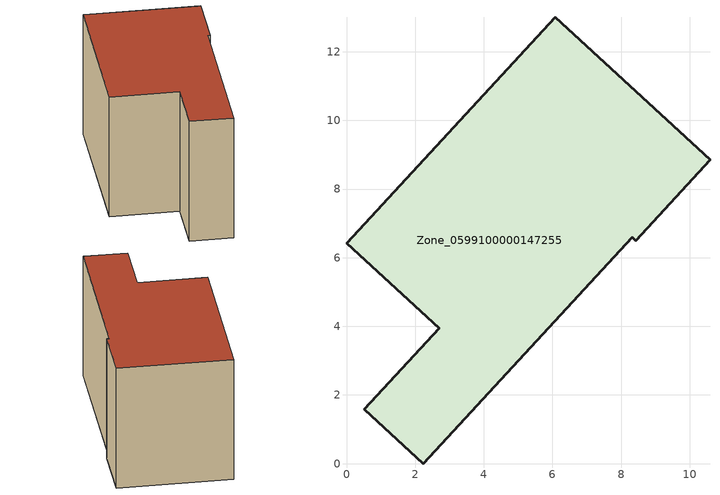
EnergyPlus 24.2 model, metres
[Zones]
Zone_0599100000147255
 floor ground (C_G): 10.59,8.85 8.42,6.5 8.33,6.59 2.24,0 0.52,1.58 2.7,3.94 0,6.42 6.08,13 z0
 wall outside (C_F): 0,6.42 2.7,3.94 0.52,1.58 2.24,0 8.33,6.59 8.42,6.5 10.59,8.85 6.08,13 0,6.42 z0:7.01
 roof outside (C_R): 8.33,6.59 8.42,6.5 10.59,8.85 6.08,13 0,6.42 2.7,3.94 0.52,1.58 2.24,0 z7.01
[BUILDING]
Pand.0599100000147255: North Axis=0; Terrain=City; Loads Convergence Tolerance Value=0.04; Temperature Convergence Tolerance Value=0.4; Solar Distribution=FullExterior; Maximum Number of Warmup Days=25; Minimum Number of Warmup Days=1
[Site:Location]
Rotterdam.The.Hague.AP_ZH_NLD Design_Conditions: Latitude=51.96; Longitude=4.45; Time Zone=1; Elevation=-4.5
[SITE:GROUNDTEMPERATURE:BUILDINGSURFACE]
18, 18, 18, 18, 18, 18, 18, 18, 18, 18, 18, 18
[MATERIAL] Thermal Absorptance=0.9; Solar Absorptance=0.7; Visible Absorptance=0.7
Name | Roughness | Thickness | Conductivity | Density | Specific Heat
G.TI.1975-1991 | MediumSmooth | 0.15 | 0.288461 | 540 | 1210
F.TI.1975-1991 | Rough | 0.3 | 0.230769 | 1920 | 840
R.TI.1975-1991 | MediumRough | 0.2 | 0.153846 | 1500 | 1000
[CONSTRUCTION]
C_G: G.TI.1975-1991
C_F: F.TI.1975-1991
C_R: R.TI.1975-1991
[ZONE]
Zone_0599100000147255: Type=1; Multiplier=1; Ceiling Height=Autocalculate; Volume=Autocalculate; Floor Area=autocalculate; Part of Total Floor Area=Yes
[ZONEINFILTRATION:DESIGNFLOWRATE]
Infil_Zone_0599100000147255: Zone or ZoneList or Space or SpaceList=Zone_0599100000147255; Schedule=AlwaysOn; Design Flow Rate Calculation Method=Flow/Area; Flow Rate per Floor Area=0.003; Constant Term Coefficient=1; Temperature Term Coefficient=0; Velocity Term Coefficient=0; Velocity Squared Term Coefficient=0
[HVACTEMPLATE:ZONE:IDEALLOADSAIRSYSTEM]
Zone_0599100000147255: Maximum Heating Supply Air Temperature=50; Minimum Cooling Supply Air Temperature=13; Maximum Heating Supply Air Humidity Ratio=0.0156; Minimum Cooling Supply Air Humidity Ratio=0.0077; Heating Limit=NoLimit; Cooling Limit=NoLimit; Dehumidification Control Type=ConstantSensibleHeatRatio; Cooling Sensible Heat Ratio=0.7; Dehumidification Setpoint=60; Humidification Control Type=None; Humidification Setpoint=30; Outdoor Air Method=None; Outdoor Air Flow Rate per Person=0.00944; Outdoor Air Flow Rate per Zone Floor Area=0; Outdoor Air Flow Rate per Zone=0; Demand Controlled Ventilation Type=None; Outdoor Air Economizer Type=NoEconomizer; Heat Recovery Type=None; Sensible Heat Recovery Effectiveness=0.7; Latent Heat Recovery Effectiveness=0.65
[ZONECONTROL:THERMOSTAT]
ThermostatControl_Zone_0599100000147255: Zone or ZoneList=Zone_0599100000147255; Control Type Schedule=DualSetpointControlType; Control 1=Thermostat_Zone_0599100000147255; Temperature Difference Between Cutout And Setpoint=0
[THERMOSTATSETPOINT:DUALSETPOINT]
Thermostat_Zone_0599100000147255: Heating Setpoint Temperature Schedule=HeatingSetpoint_Zone_0599100000147255; Cooling Setpoint Temperature Schedule=CoolingSetpoint_Zone_0599100000147255
[SCHEDULE:COMPACT]
HeatingSetpoint_Zone_0599100000147255: Through: 12/31, For: AllDays, Until: 24:00, 21
CoolingSetpoint_Zone_0599100000147255: Through: 12/31, For: AllDays, Until: 24:00, 24
DualSetpointControlType: Through: 12/31, For: AllDays, Until: 24:00, 4
AlwaysOn: Through: 12/31, For: AllDays, Until: 24:00, 1
